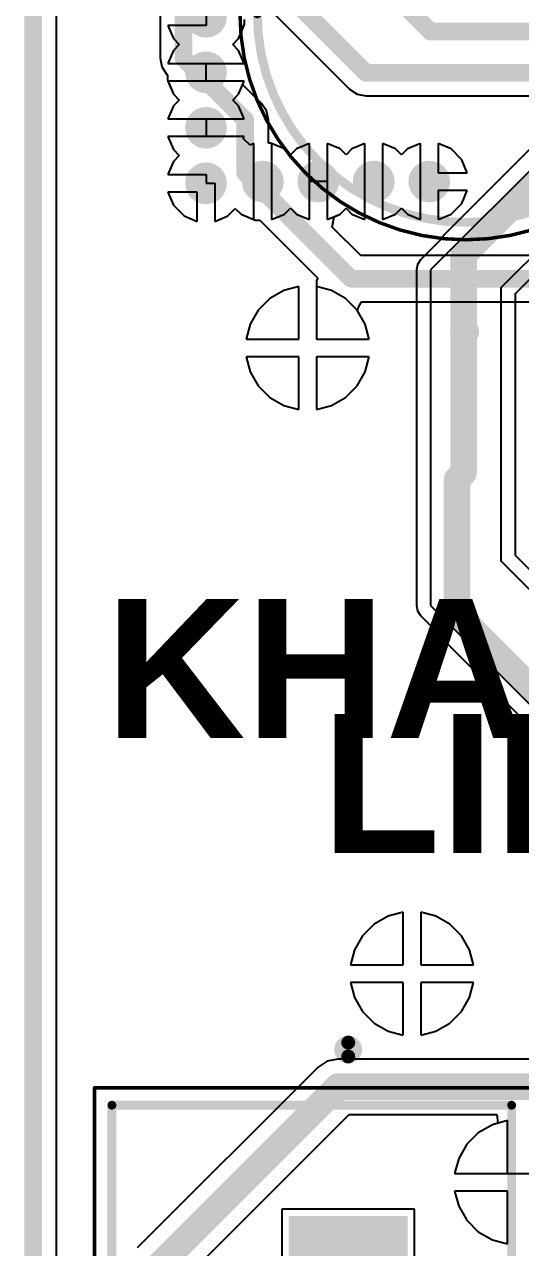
# Model space of a CAD drawing. Header units: inches. Extents: x 1.37 to 4.6, y 1.74 to 5.29.
# Drawn here: x 1.375 to 1.656, y 3.506 to 4.199 of the extents above; entities that cross this region are included whole.
import ezdxf

# ---------------------------------------------------------------- set-up
doc = ezdxf.new("R2010")
doc.units = ezdxf.units.IN
doc.header["$MEASUREMENT"] = 0
for name, color, linetype in [('BottomLayer', 5, 'Continuous'), ('BottomSolder', 6, 'Continuous'), ('KeepOutLayer', 6, 'Continuous'), ('Mechanical13', 56, 'Continuous'), ('Mechanical15', 56, 'Continuous'), ('MultiLayer', 9, 'Continuous'), ('PadHoleLayer', 156, 'Continuous'), ('TopLayer', 1, 'Continuous'), ('TopOverlay', 2, 'Continuous'), ('TopSolder', 216, 'Continuous'), ('ViaHoleLayer', 16, 'Continuous')]:
    doc.layers.add(name, color=color, linetype=linetype)
doc.styles.add('Arial_Bold', font='', dxfattribs={"height": 0.2})
doc.styles.get('Arial_Bold').set_extended_font_data('Arial', bold=True)

# ---------------------------------------------------------------- blocks, each defined once
blk = doc.blocks.new('MIC_POM_2740P_C33_R_128')
at = {"layer": 'BottomLayer'}
h = blk.add_hatch(color=5, dxfattribs=at)
edge = h.paths.add_edge_path()
edge.add_arc((-0.0374, 0.0315), 0.0228, 0, 360)
h = blk.add_hatch(color=5, dxfattribs=at)
edge = h.paths.add_edge_path()
edge.add_arc((0.0374, 0.0315), 0.0228, 0, 360)
at = {"layer": 'BottomSolder'}
h = blk.add_hatch(color=6, dxfattribs=at)
edge = h.paths.add_edge_path()
edge.add_arc((-0.0374, 0.0315), 0.0268, 0, 360)
h = blk.add_hatch(color=6, dxfattribs=at)
edge = h.paths.add_edge_path()
edge.add_arc((0.0374, 0.0315), 0.0268, 0, 360)
at = {"layer": 'MultiLayer'}
h = blk.add_hatch(color=9, dxfattribs=at)
edge = h.paths.add_edge_path()
edge.add_arc((-0.0374, 0.0315), 0.0228, 0, 360)
h = blk.add_hatch(color=9, dxfattribs=at)
edge = h.paths.add_edge_path()
edge.add_arc((0.0374, 0.0315), 0.0228, 0, 360)
at = {"layer": 'PadHoleLayer'}
h = blk.add_hatch(color=156, dxfattribs=at)
edge = h.paths.add_edge_path()
edge.add_arc((-0.0374, 0.0315), 0.0128, 0, 360)
h = blk.add_hatch(color=156, dxfattribs=at)
edge = h.paths.add_edge_path()
edge.add_arc((0.0374, 0.0315), 0.0128, 0, 360)
at = {"layer": 'TopLayer'}
h = blk.add_hatch(color=1, dxfattribs=at)
edge = h.paths.add_edge_path()
edge.add_arc((-0.0374, 0.0315), 0.0228, 0, 360)
h = blk.add_hatch(color=1, dxfattribs=at)
edge = h.paths.add_edge_path()
edge.add_arc((0.0374, 0.0315), 0.0228, 0, 360)
at = {"layer": 'TopSolder'}
h = blk.add_hatch(color=216, dxfattribs=at)
edge = h.paths.add_edge_path()
edge.add_arc((-0.0374, 0.0315), 0.0268, 0, 360)
h = blk.add_hatch(color=216, dxfattribs=at)
edge = h.paths.add_edge_path()
edge.add_arc((0.0374, 0.0315), 0.0268, 0, 360)
at = {"layer": 'Mechanical13'}
for points, const_width in [([(0.11811, 0, 1), (-0.11811, 0, 1)], 0.005), ([(0.17375, 0.05, 1), (0.17625, 0.05, 1)], 0.0025), ([(-0.20125, 0.025, 1), (-0.19875, 0.025, 1)], 0.0025), ([(-0.15125, 0.025, 1), (-0.14875, 0.025, 1)], 0.0025), ([(0.14875, 0.025, 1), (0.15125, 0.025, 1)], 0.0025), ([(0.19875, 0.025, 1), (0.20125, 0.025, 1)], 0.0025), ([(-0.11936, 0, 1), (-0.11686, 0, 1)], 0.0025), ([(0.11686, 0, 1), (0.11936, 0, 1)], 0.0025), ([(0.17375, 0, 1), (0.17625, 0, 1)], 0.0025)]:
    blk.add_lwpolyline(points, format="xyb", close=True, dxfattribs=dict(at, const_width=const_width))
at = {"layer": 'Mechanical13', "const_width": 0.005}
for points in [[(0.175, 0), (0.175, 0.05)], [(-0.2, 0.025), (-0.15, 0.025)], [(0.15, 0.025), (0.2, 0.025)]]:
    blk.add_lwpolyline(points, dxfattribs=at)
at = {"layer": 'Mechanical15'}
for points, const_width in [([(0.12795, 0, 1), (-0.12795, 0, 1)], 0.00197), ([(-0.12844, 0, 1), (-0.12746, 0, 1)], 0.000984), ([(0.12746, 0, 1), (0.12844, 0, 1)], 0.000984)]:
    blk.add_lwpolyline(points, format="xyb", close=True, dxfattribs=dict(at, const_width=const_width))
at = {"layer": 'TopOverlay'}
for points, const_width in [([(0.11811, 0, 1), (-0.11811, 0, 1)], 0.005), ([(0.17375, 0.05, 1), (0.17625, 0.05, 1)], 0.0025), ([(-0.20125, 0.025, 1), (-0.19875, 0.025, 1)], 0.0025), ([(-0.15125, 0.025, 1), (-0.14875, 0.025, 1)], 0.0025), ([(0.14875, 0.025, 1), (0.15125, 0.025, 1)], 0.0025), ([(0.19875, 0.025, 1), (0.20125, 0.025, 1)], 0.0025), ([(-0.11936, 0, 1), (-0.11686, 0, 1)], 0.0025), ([(0.11686, 0, 1), (0.11936, 0, 1)], 0.0025), ([(0.17375, 0, 1), (0.17625, 0, 1)], 0.0025)]:
    blk.add_lwpolyline(points, format="xyb", close=True, dxfattribs=dict(at, const_width=const_width))
at = {"layer": 'TopOverlay', "const_width": 0.005}
for points in [[(0.175, 0), (0.175, 0.05)], [(-0.2, 0.025), (-0.15, 0.025)], [(0.15, 0.025), (0.2, 0.025)]]:
    blk.add_lwpolyline(points, dxfattribs=at)
blk = doc.blocks.new('JST_B8B_XH_A_132')
at = {"layer": 'BottomLayer'}
blk.add_hatch(color=5, dxfattribs=at).paths.add_polyline_path([(0.3148, 0.00902), (0.37417, 0.00902), (0.37417, -0.05035), (0.3148, -0.05035)])
at = {"layer": 'BottomSolder'}
blk.add_hatch(color=6, dxfattribs=at).paths.add_polyline_path([(0.3108, 0.01302), (0.37817, 0.01302), (0.37817, -0.05435), (0.3108, -0.05435)])
at = {"layer": 'PadHoleLayer'}
h = blk.add_hatch(color=156, dxfattribs=at)
edge = h.paths.add_edge_path()
edge.add_arc((0.34449, -0.02067), 0.01969, 0, 360)
at = {"layer": 'TopLayer'}
blk.add_hatch(color=1, dxfattribs=at).paths.add_polyline_path([(0.3148, 0.00902), (0.37417, 0.00902), (0.37417, -0.05035), (0.3148, -0.05035)])
at = {"layer": 'TopSolder'}
blk.add_hatch(color=216, dxfattribs=at).paths.add_polyline_path([(0.3108, 0.01302), (0.37817, 0.01302), (0.37817, -0.05435), (0.3108, -0.05435)])
at = {"layer": 'Mechanical13', "const_width": 0.005}
for points in [[(-0.44094, 0.11319), (0.44094, 0.11319)], [(0.44094, 0.11319), (0.44094, -0.11319)], [(-0.44094, -0.11319), (0.44094, -0.11319)]]:
    blk.add_lwpolyline(points, dxfattribs=at)
at = {"layer": 'Mechanical13'}
for points, const_width in [([(0.43969, 0.11319, 1), (0.44219, 0.11319, 1)], 0.0025), ([(0.43969, 0.11319, 1), (0.44219, 0.11319, 1)], 0.0025), ([(0.47638, -0.02067, 1), (0.4685, -0.02067, 1)], 0.00787), ([(0.46654, -0.02067, 1), (0.47047, -0.02067, 1)], 0.00394), ([(0.47441, -0.02067, 1), (0.47835, -0.02067, 1)], 0.00394), ([(0.43969, -0.11319, 1), (0.44219, -0.11319, 1)], 0.0025), ([(0.43969, -0.11319, 1), (0.44219, -0.11319, 1)], 0.0025)]:
    blk.add_lwpolyline(points, format="xyb", close=True, dxfattribs=dict(at, const_width=const_width))
at = {"layer": 'Mechanical15', "const_width": 0.00197}
for points in [[(-0.45079, 0.12303), (0.45079, 0.12303)], [(0.45079, 0.12303), (0.45079, -0.12303)]]:
    blk.add_lwpolyline(points, dxfattribs=at)
at = {"layer": 'Mechanical15', "const_width": 0.000984}
blk.add_lwpolyline([(0.4503, 0.12303, 1), (0.45128, 0.12303, 1)], format="xyb", close=True, dxfattribs=at)
blk.add_lwpolyline([(0.4503, 0.12303, 1), (0.45128, 0.12303, 1)], format="xyb", close=True, dxfattribs=at)
at = {"layer": 'TopOverlay', "const_width": 0.005}
for points in [[(-0.44094, 0.11319), (0.44094, 0.11319)], [(0.44094, 0.11319), (0.44094, -0.11319)], [(-0.44094, -0.11319), (0.44094, -0.11319)]]:
    blk.add_lwpolyline(points, dxfattribs=at)
at = {"layer": 'TopOverlay'}
for points, const_width in [([(0.43969, 0.11319, 1), (0.44219, 0.11319, 1)], 0.0025), ([(0.43969, 0.11319, 1), (0.44219, 0.11319, 1)], 0.0025), ([(0.47638, -0.02067, 1), (0.4685, -0.02067, 1)], 0.00787), ([(0.46654, -0.02067, 1), (0.47047, -0.02067, 1)], 0.00394), ([(0.47441, -0.02067, 1), (0.47835, -0.02067, 1)], 0.00394), ([(0.43969, -0.11319, 1), (0.44219, -0.11319, 1)], 0.0025), ([(0.43969, -0.11319, 1), (0.44219, -0.11319, 1)], 0.0025)]:
    blk.add_lwpolyline(points, format="xyb", close=True, dxfattribs=dict(at, const_width=const_width))

msp = doc.modelspace()

# ---------------------------------------------------------------- hatches: boundary and pattern name
at = {"layer": 'BottomLayer'}
h = msp.add_hatch(color=5, dxfattribs=at)
edge = h.paths.add_edge_path()
edge.add_arc((1.47783, 4.20333), 0.01181, 0, 360)
h = msp.add_hatch(color=5, dxfattribs=at)
edge = h.paths.add_edge_path()
edge.add_arc((1.47783, 4.1719), 0.01181, 0, 360)
h = msp.add_hatch(color=5, dxfattribs=at)
edge = h.paths.add_edge_path()
edge.add_arc((1.47783, 4.14047), 0.01181, 0, 360)
h = msp.add_hatch(color=5, dxfattribs=at)
edge = h.paths.add_edge_path()
edge.add_arc((1.51, 4.11), 0.01181, 0, 360)
h = msp.add_hatch(color=5, dxfattribs=at)
edge = h.paths.add_edge_path()
edge.add_arc((1.54143, 4.11), 0.01181, 0, 360)
h = msp.add_hatch(color=5, dxfattribs=at)
edge = h.paths.add_edge_path()
edge.add_arc((1.57286, 4.11), 0.01181, 0, 360)
h = msp.add_hatch(color=5, dxfattribs=at)
edge = h.paths.add_edge_path()
edge.add_arc((1.60429, 4.11), 0.01181, 0, 360)
h = msp.add_hatch(color=5, dxfattribs=at)
edge = h.paths.add_edge_path()
edge.add_arc((1.47783, 4.10904), 0.01181, 0, 360)
at = {"layer": 'TopLayer'}
h = msp.add_hatch(color=1, dxfattribs=at)
edge = h.paths.add_edge_path()
edge.add_arc((1.47783, 4.20333), 0.01181, 0, 360)
h = msp.add_hatch(color=1, dxfattribs=at)
edge = h.paths.add_edge_path()
edge.add_arc((1.47783, 4.1719), 0.01181, 0, 360)
h = msp.add_hatch(color=1, dxfattribs=at)
edge = h.paths.add_edge_path()
edge.add_arc((1.47783, 4.14047), 0.01181, 0, 360)
h = msp.add_hatch(color=1, dxfattribs=at)
edge = h.paths.add_edge_path()
edge.add_arc((1.51, 4.11), 0.01181, 0, 360)
h = msp.add_hatch(color=1, dxfattribs=at)
edge = h.paths.add_edge_path()
edge.add_arc((1.54143, 4.11), 0.01181, 0, 360)
h = msp.add_hatch(color=1, dxfattribs=at)
edge = h.paths.add_edge_path()
edge.add_arc((1.57286, 4.11), 0.01181, 0, 360)
h = msp.add_hatch(color=1, dxfattribs=at)
edge = h.paths.add_edge_path()
edge.add_arc((1.60429, 4.11), 0.01181, 0, 360)
h = msp.add_hatch(color=1, dxfattribs=at)
edge = h.paths.add_edge_path()
edge.add_arc((1.47783, 4.10904), 0.01181, 0, 360)
at = {"layer": 'ViaHoleLayer'}
h = msp.add_hatch(color=16, dxfattribs=at)
edge = h.paths.add_edge_path()
edge.add_arc((1.47783, 4.20333), 0.00591, 0, 360)
h = msp.add_hatch(color=16, dxfattribs=at)
edge = h.paths.add_edge_path()
edge.add_arc((1.47783, 4.1719), 0.00591, 0, 360)
h = msp.add_hatch(color=16, dxfattribs=at)
edge = h.paths.add_edge_path()
edge.add_arc((1.47783, 4.14047), 0.00591, 0, 360)
h = msp.add_hatch(color=16, dxfattribs=at)
edge = h.paths.add_edge_path()
edge.add_arc((1.47783, 4.10904), 0.00591, 0, 360)
h = msp.add_hatch(color=16, dxfattribs=at)
edge = h.paths.add_edge_path()
edge.add_arc((1.51, 4.11), 0.00591, 0, 360)
h = msp.add_hatch(color=16, dxfattribs=at)
edge = h.paths.add_edge_path()
edge.add_arc((1.54143, 4.11), 0.00591, 0, 360)
h = msp.add_hatch(color=16, dxfattribs=at)
edge = h.paths.add_edge_path()
edge.add_arc((1.57286, 4.11), 0.00591, 0, 360)
h = msp.add_hatch(color=16, dxfattribs=at)
edge = h.paths.add_edge_path()
edge.add_arc((1.60429, 4.11), 0.00591, 0, 360)

# ---------------------------------------------------------------- linework, layer by layer
at = {"layer": 'BottomLayer'}
for p, q in [((1.39313, 1.75813), (1.39313, 5.03187)), ((1.88, 4.335), (1.605, 4.06)), ((1.645, 4.05), (1.925, 4.33)), ((1.47783, 4.20833), (1.47783, 4.19833)), ((1.47783, 4.19833), (1.45629, 4.19833)), ((1.45629, 4.19833), (1.45934, 4.19097)), ((1.49632, 4.19097), (1.49964, 4.19899)), ((1.49964, 4.19899), (1.49964, 4.20171)), ((1.73478, 4.20194), (1.61264, 4.0798)), ((1.45934, 4.19097), (1.4627, 4.18761)), ((1.49296, 4.18761), (1.49632, 4.19097)), ((1.45934, 4.18425), (1.45629, 4.1769)), ((1.4627, 4.18761), (1.45934, 4.18425)), ((1.49632, 4.18425), (1.49296, 4.18761)), ((1.49937, 4.1769), (1.49632, 4.18425)), ((1.45629, 4.1769), (1.49937, 4.1769)), ((1.49937, 4.1669), (1.45629, 4.1669)), ((1.45629, 4.1669), (1.45934, 4.15954)), ((1.49632, 4.15954), (1.49937, 4.1669)), ((1.45934, 4.15954), (1.4627, 4.15618)), ((1.4627, 4.15618), (1.45934, 4.15283)), ((1.49296, 4.15618), (1.49632, 4.15954)), ((1.49632, 4.15283), (1.49296, 4.15618)), ((1.45934, 4.15283), (1.45629, 4.14547)), ((1.49937, 4.14547), (1.49632, 4.15283)), ((1.45629, 4.14547), (1.49937, 4.14547)), ((1.49937, 4.13547), (1.45629, 4.13547)), ((1.45629, 4.13547), (1.45934, 4.12812)), ((1.49894, 4.13444), (1.49937, 4.13547)), ((1.50277, 4.13061), (1.49894, 4.13444)), ((1.505, 4.13154), (1.50277, 4.13061)), ((1.505, 4.11), (1.505, 4.13154)), ((1.52235, 4.12849), (1.515, 4.13154)), ((1.515, 4.13154), (1.515, 4.11)), ((1.52571, 4.12513), (1.52235, 4.12849)), ((1.52907, 4.12849), (1.52571, 4.12513)), ((1.53643, 4.13154), (1.52907, 4.12849)), ((1.53643, 4.11), (1.53643, 4.13154)), ((1.55378, 4.12849), (1.54643, 4.13154)), ((1.54643, 4.13154), (1.54643, 4.11)), ((1.55714, 4.12513), (1.55378, 4.12849)), ((1.5605, 4.12849), (1.55714, 4.12513)), ((1.56786, 4.13154), (1.5605, 4.12849)), ((1.56786, 4.11), (1.56786, 4.13154)), ((1.58521, 4.12849), (1.57786, 4.13154)), ((1.57786, 4.13154), (1.57786, 4.11)), ((1.58857, 4.12513), (1.58521, 4.12849)), ((1.59193, 4.12849), (1.58857, 4.12513)), ((1.59929, 4.13154), (1.59193, 4.12849)), ((1.59929, 4.11), (1.59929, 4.13154)), ((1.61664, 4.12849), (1.60929, 4.13154)), ((1.60929, 4.13154), (1.60929, 4.115)), ((1.62278, 4.12235), (1.61664, 4.12849)), ((1.45934, 4.1214), (1.45629, 4.11404)), ((1.45934, 4.12812), (1.4627, 4.12476)), ((1.4627, 4.12476), (1.45934, 4.1214)), ((1.62582, 4.115), (1.62278, 4.12235)), ((1.60929, 4.115), (1.62582, 4.115)), ((1.45629, 4.11404), (1.47783, 4.11404)), ((1.47783, 4.11404), (1.47783, 4.10904)), ((1.47783, 4.10904), (1.48283, 4.10904)), ((1.48283, 4.10904), (1.48283, 4.0875)), ((1.505, 4.08846), (1.505, 4.11)), ((1.515, 4.11), (1.515, 4.08846)), ((1.53643, 4.08846), (1.53643, 4.11)), ((1.54643, 4.11), (1.54643, 4.08846)), ((1.56786, 4.08846), (1.56786, 4.11)), ((1.57786, 4.11), (1.57786, 4.08846)), ((1.59929, 4.08846), (1.59929, 4.11)), ((1.47283, 4.10404), (1.45629, 4.10404)), ((1.45629, 4.10404), (1.45934, 4.09669)), ((1.47283, 4.0875), (1.47283, 4.10404)), ((1.62582, 4.105), (1.60929, 4.105)), ((1.60929, 4.105), (1.60929, 4.08846)), ((1.62278, 4.09765), (1.62582, 4.105)), ((1.65303, 4.04667), (1.70902, 4.10266)), ((1.45934, 4.09669), (1.46547, 4.09055)), ((1.49018, 4.09055), (1.49439, 4.09476)), ((1.49439, 4.09476), (1.49765, 4.09151)), ((1.52235, 4.09151), (1.52571, 4.09487)), ((1.52571, 4.09487), (1.52907, 4.09151)), ((1.55378, 4.09151), (1.55714, 4.09487)), ((1.55714, 4.09487), (1.5605, 4.09151)), ((1.58521, 4.09151), (1.58857, 4.09487)), ((1.58857, 4.09487), (1.59193, 4.09151)), ((1.61664, 4.09151), (1.62278, 4.09765)), ((1.46547, 4.09055), (1.47283, 4.0875)), ((1.48283, 4.0875), (1.49018, 4.09055)), ((1.49765, 4.09151), (1.505, 4.08846)), ((1.515, 4.08846), (1.52235, 4.09151)), ((1.52907, 4.09151), (1.53643, 4.08846)), ((1.54643, 4.08846), (1.55378, 4.09151)), ((1.5605, 4.09151), (1.56786, 4.08846)), ((1.57786, 4.08846), (1.58521, 4.09151)), ((1.59193, 4.09151), (1.59929, 4.08846)), ((1.60929, 4.08846), (1.61664, 4.09151)), ((1.61264, 4.0798), (1.611, 4.07735)), ((1.611, 4.07735), (1.59932, 4.06568)), ((1.59758, 4.06307), (1.59697, 4.06)), ((1.59697, 4.06), (1.59697, 3.87)), ((1.59932, 4.06568), (1.59758, 4.06307)), ((1.605, 4.06), (1.605, 3.87)), ((1.52192, 4.04836), (1.51394, 4.04375)), ((1.53043, 4.05064), (1.52192, 4.04836)), ((1.53043, 4.02075), (1.53043, 4.05064)), ((1.54894, 4.04836), (1.54043, 4.05064)), ((1.54043, 4.05064), (1.54043, 4.02075)), ((1.55692, 4.04375), (1.54894, 4.04836)), ((1.645, 3.895), (1.645, 4.05)), ((1.65303, 3.89833), (1.65303, 4.04667)), ((1.51394, 4.04375), (1.50743, 4.03724)), ((1.56344, 4.03724), (1.55692, 4.04375)), ((1.50743, 4.03724), (1.50282, 4.02926)), ((1.56805, 4.02926), (1.56344, 4.03724)), ((1.50282, 4.02926), (1.50054, 4.02075)), ((1.57033, 4.02075), (1.56805, 4.02926)), ((1.50054, 4.02075), (1.53043, 4.02075)), ((1.54043, 4.02075), (1.57033, 4.02075)), ((1.53043, 4.01075), (1.50054, 4.01075)), ((1.50054, 4.01075), (1.50282, 4.00224)), ((1.53043, 3.98085), (1.53043, 4.01075)), ((1.57033, 4.01075), (1.54043, 4.01075)), ((1.54043, 4.01075), (1.54043, 3.98085)), ((1.56805, 4.00224), (1.57033, 4.01075)), ((1.50282, 4.00224), (1.50743, 3.99426)), ((1.56344, 3.99426), (1.56805, 4.00224)), ((1.50743, 3.99426), (1.51394, 3.98774)), ((1.55692, 3.98774), (1.56344, 3.99426)), ((1.51394, 3.98774), (1.52192, 3.98313)), ((1.52192, 3.98313), (1.53043, 3.98085)), ((1.54043, 3.98085), (1.54894, 3.98313)), ((1.54894, 3.98313), (1.55692, 3.98774)), ((1.985, 3.555), (1.645, 3.895)), ((1.98833, 3.56303), (1.65303, 3.89833)), ((1.59697, 3.87), (1.59697, 3.87)), ((1.59697, 3.87), (1.59758, 3.86693)), ((1.59758, 3.86693), (1.59932, 3.86432)), ((1.605, 3.87), (1.955, 3.52)), ((1.59932, 3.86432), (1.59932, 3.86432)), ((1.59932, 3.86432), (1.60728, 3.85637)), ((1.60728, 3.85637), (1.60892, 3.85392)), ((1.60892, 3.85392), (1.93892, 3.52392)), ((1.58098, 3.69403), (1.573, 3.68942)), ((1.58949, 3.69631), (1.58098, 3.69403)), ((1.58949, 3.66642), (1.58949, 3.69631)), ((1.608, 3.69403), (1.59949, 3.69631)), ((1.59949, 3.69631), (1.59949, 3.66642)), ((1.61598, 3.68942), (1.608, 3.69403)), ((1.573, 3.68942), (1.56648, 3.68291)), ((1.62249, 3.68291), (1.61598, 3.68942)), ((1.56648, 3.68291), (1.56187, 3.67493)), ((1.6271, 3.67493), (1.62249, 3.68291)), ((1.56187, 3.67493), (1.55959, 3.66642)), ((1.62938, 3.66642), (1.6271, 3.67493)), ((1.55959, 3.66642), (1.58949, 3.66642)), ((1.59949, 3.66642), (1.62938, 3.66642)), ((1.58949, 3.65642), (1.55959, 3.65642)), ((1.55959, 3.65642), (1.56187, 3.64791)), ((1.58949, 3.62652), (1.58949, 3.65642)), ((1.62938, 3.65642), (1.59949, 3.65642)), ((1.59949, 3.65642), (1.59949, 3.62652)), ((1.6271, 3.64791), (1.62938, 3.65642)), ((1.56187, 3.64791), (1.56648, 3.63993)), ((1.62249, 3.63993), (1.6271, 3.64791)), ((1.56648, 3.63993), (1.573, 3.63341)), ((1.61598, 3.63341), (1.62249, 3.63993)), ((1.573, 3.63341), (1.58098, 3.6288)), ((1.608, 3.6288), (1.61598, 3.63341)), ((1.58098, 3.6288), (1.58949, 3.62652)), ((1.59949, 3.62652), (1.608, 3.6288)), ((1.64003, 3.57592), (1.63205, 3.57131)), ((1.64854, 3.5782), (1.64003, 3.57592)), ((1.64854, 3.54831), (1.64854, 3.5782)), ((1.63205, 3.57131), (1.62554, 3.5648)), ((1.62554, 3.5648), (1.62093, 3.55682)), ((1.62093, 3.55682), (1.61865, 3.54831)), ((1.61865, 3.54831), (1.64854, 3.54831)), ((1.64854, 3.53831), (1.61865, 3.53831)), ((1.61865, 3.53831), (1.62093, 3.5298)), ((1.64854, 3.50841), (1.64854, 3.53831)), ((1.59594, 3.52807), (1.52083, 3.52807)), ((1.52083, 3.52807), (1.52083, 3.45295)), ((1.59594, 3.45295), (1.59594, 3.52807)), ((1.62093, 3.5298), (1.62554, 3.52182)), ((1.62554, 3.52182), (1.63205, 3.5153)), ((1.63205, 3.5153), (1.64003, 3.51069)), ((1.64003, 3.51069), (1.64854, 3.50841))]:
    msp.add_line(p, q, dxfattribs=at)
at = {"layer": 'BottomLayer', "const_width": 0.015}
for points in [[(1.62372, 4.06872), (1.79582, 4.24082)], [(1.62372, 4.02628), (1.62372, 4.06872)], [(1.62372, 4.02628), (1.625, 4.025)], [(1.62372, 4.02372), (1.625, 4.025)], [(1.62372, 3.94505), (1.62372, 4.02372)], [(1.62, 3.94133), (1.62372, 3.94505)], [(1.62, 3.865), (1.62, 3.94133)], [(1.62, 3.865), (1.95, 3.535)]]:
    msp.add_lwpolyline(points, dxfattribs=at)
at = {"layer": 'BottomLayer', "const_width": 0.0075}
for points in [[(1.61997, 4.06872, 1), (1.62747, 4.06872, 1)], [(1.61997, 4.06872, 1), (1.62747, 4.06872, 1)], [(1.61997, 4.02628, 1), (1.62747, 4.02628, 1)], [(1.61997, 4.02628, 1), (1.62747, 4.02628, 1)], [(1.62125, 4.025, 1), (1.62875, 4.025, 1)], [(1.62125, 4.025, 1), (1.62875, 4.025, 1)], [(1.61997, 4.02372, 1), (1.62747, 4.02372, 1)], [(1.61997, 4.02372, 1), (1.62747, 4.02372, 1)], [(1.61625, 3.94133, 1), (1.62375, 3.94133, 1)], [(1.61625, 3.94133, 1), (1.62375, 3.94133, 1)], [(1.61997, 3.94505, 1), (1.62747, 3.94505, 1)], [(1.61997, 3.94505, 1), (1.62747, 3.94505, 1)], [(1.61625, 3.865, 1), (1.62375, 3.865, 1)], [(1.61625, 3.865, 1), (1.62375, 3.865, 1)]]:
    msp.add_lwpolyline(points, format="xyb", close=True, dxfattribs=at)
at = {"layer": 'KeepOutLayer', "const_width": 0.01}
msp.add_lwpolyline([(1.38, 5.045), (1.38, 1.745)], dxfattribs=at)
at = {"layer": 'TopLayer'}
for p, q in [((1.39313, 1.75813), (1.39313, 5.03187)), ((1.45187, 4.605), (1.45187, 4.18)), ((1.51487, 4.20656), (1.5591, 4.16233)), ((1.49632, 4.19097), (1.49964, 4.19899)), ((1.49964, 4.19899), (1.49964, 4.20171)), ((1.49296, 4.18761), (1.49632, 4.19097)), ((1.49632, 4.18425), (1.49296, 4.18761)), ((1.49937, 4.1769), (1.49632, 4.18425)), ((1.45187, 4.18), (1.45287, 4.17498)), ((1.47783, 4.1669), (1.47783, 4.1769)), ((1.47783, 4.1769), (1.49937, 4.1769)), ((1.45287, 4.17498), (1.45572, 4.17072)), ((1.45572, 4.17072), (1.45602, 4.17042)), ((1.45602, 4.17042), (1.45602, 4.16756)), ((1.45602, 4.16756), (1.45934, 4.15954)), ((1.49937, 4.1669), (1.47783, 4.1669)), ((1.49858, 4.16499), (1.49937, 4.1669)), ((1.50928, 4.15428), (1.49858, 4.16499)), ((1.45934, 4.15954), (1.4627, 4.15618)), ((1.4627, 4.15618), (1.45934, 4.15283)), ((1.5591, 4.16233), (1.56336, 4.15949)), ((1.56336, 4.15949), (1.56838, 4.15849)), ((1.56838, 4.15849), (1.76162, 4.15849)), ((1.45934, 4.15283), (1.45629, 4.14547)), ((1.51213, 4.15002), (1.50928, 4.15428)), ((1.51313, 4.145), (1.51213, 4.15002)), ((1.45629, 4.14547), (1.47783, 4.14547)), ((1.47783, 4.14547), (1.47783, 4.13547)), ((1.51313, 4.13181), (1.51313, 4.145)), ((1.47783, 4.13547), (1.45629, 4.13547)), ((1.45629, 4.13547), (1.45934, 4.12812)), ((1.51434, 4.13181), (1.51313, 4.13181)), ((1.52235, 4.12849), (1.51434, 4.13181)), ((1.52571, 4.12513), (1.52235, 4.12849)), ((1.52907, 4.12849), (1.52571, 4.12513)), ((1.53643, 4.13154), (1.52907, 4.12849)), ((1.53643, 4.11), (1.53643, 4.13154)), ((1.55378, 4.12849), (1.54643, 4.13154)), ((1.54643, 4.13154), (1.54643, 4.11)), ((1.55714, 4.12513), (1.55378, 4.12849)), ((1.5605, 4.12849), (1.55714, 4.12513)), ((1.56786, 4.13154), (1.5605, 4.12849)), ((1.56786, 4.11), (1.56786, 4.13154)), ((1.58521, 4.12849), (1.57786, 4.13154)), ((1.57786, 4.13154), (1.57786, 4.11)), ((1.58857, 4.12513), (1.58521, 4.12849)), ((1.59193, 4.12849), (1.58857, 4.12513)), ((1.59929, 4.13154), (1.59193, 4.12849)), ((1.59929, 4.11), (1.59929, 4.13154)), ((1.61664, 4.12849), (1.60929, 4.13154)), ((1.60929, 4.13154), (1.60929, 4.115)), ((1.62278, 4.12235), (1.61664, 4.12849)), ((1.45934, 4.1214), (1.45629, 4.11404)), ((1.45934, 4.12812), (1.4627, 4.12476)), ((1.4627, 4.12476), (1.45934, 4.1214)), ((1.62582, 4.115), (1.62278, 4.12235)), ((1.60929, 4.115), (1.62582, 4.115)), ((1.45629, 4.11404), (1.47783, 4.11404)), ((1.47783, 4.11404), (1.47783, 4.10904)), ((1.47783, 4.10904), (1.48283, 4.10904)), ((1.48283, 4.10904), (1.48283, 4.0875)), ((1.54643, 4.11), (1.53643, 4.11)), ((1.56786, 4.08846), (1.56786, 4.11)), ((1.57786, 4.11), (1.57786, 4.08846)), ((1.59929, 4.08846), (1.59929, 4.11)), ((1.47283, 4.10404), (1.45629, 4.10404)), ((1.45629, 4.10404), (1.45934, 4.09669)), ((1.47283, 4.0875), (1.47283, 4.10404)), ((1.62582, 4.105), (1.60929, 4.105)), ((1.60929, 4.105), (1.60929, 4.08846)), ((1.62278, 4.09765), (1.62582, 4.105)), ((1.45934, 4.09669), (1.46547, 4.09055)), ((1.49018, 4.09055), (1.49439, 4.09476)), ((1.49439, 4.09476), (1.49765, 4.09151)), ((1.55378, 4.09151), (1.55714, 4.09487)), ((1.55714, 4.09487), (1.5605, 4.09151)), ((1.58521, 4.09151), (1.58857, 4.09487)), ((1.58857, 4.09487), (1.59193, 4.09151)), ((1.61664, 4.09151), (1.62278, 4.09765)), ((1.46547, 4.09055), (1.47283, 4.0875)), ((1.48283, 4.0875), (1.49018, 4.09055)), ((1.49765, 4.09151), (1.50566, 4.08819)), ((1.50566, 4.08819), (1.50825, 4.08819)), ((1.50825, 4.08819), (1.54115, 4.05529)), ((1.54932, 4.08425), (1.55049, 4.09014)), ((1.55049, 4.09014), (1.55378, 4.09151)), ((1.5605, 4.09151), (1.56786, 4.08846)), ((1.57786, 4.08846), (1.58521, 4.09151)), ((1.59193, 4.09151), (1.59929, 4.08846)), ((1.60929, 4.08846), (1.61664, 4.09151)), ((1.56544, 4.06813), (1.54932, 4.08425)), ((1.79259, 4.06813), (1.56544, 4.06813)), ((1.54115, 4.05529), (1.54043, 4.054)), ((1.54043, 4.054), (1.54043, 4.02075)), ((1.52192, 4.04836), (1.51394, 4.04375)), ((1.53043, 4.05064), (1.52192, 4.04836)), ((1.53043, 4.02075), (1.53043, 4.05064)), ((1.51394, 4.04375), (1.50743, 4.03724)), ((1.56365, 4.03687), (1.56406, 4.03843)), ((1.56406, 4.03843), (1.56587, 4.04187)), ((1.56587, 4.04187), (1.79259, 4.04187)), ((1.50743, 4.03724), (1.50282, 4.02926)), ((1.56805, 4.02926), (1.56365, 4.03687)), ((1.50282, 4.02926), (1.50054, 4.02075)), ((1.57033, 4.02075), (1.56805, 4.02926)), ((1.50054, 4.02075), (1.53043, 4.02075)), ((1.54043, 4.02075), (1.57033, 4.02075)), ((1.53043, 4.01075), (1.50054, 4.01075)), ((1.50054, 4.01075), (1.50282, 4.00224)), ((1.53043, 3.98085), (1.53043, 4.01075)), ((1.57033, 4.01075), (1.54043, 4.01075)), ((1.54043, 4.01075), (1.54043, 3.98085)), ((1.56805, 4.00224), (1.57033, 4.01075)), ((1.50282, 4.00224), (1.50743, 3.99426)), ((1.56344, 3.99426), (1.56805, 4.00224)), ((1.50743, 3.99426), (1.51394, 3.98774)), ((1.55692, 3.98774), (1.56344, 3.99426)), ((1.51394, 3.98774), (1.52192, 3.98313)), ((1.52192, 3.98313), (1.53043, 3.98085)), ((1.54043, 3.98085), (1.54894, 3.98313)), ((1.54894, 3.98313), (1.55692, 3.98774)), ((1.58098, 3.69403), (1.573, 3.68942)), ((1.58949, 3.69631), (1.58098, 3.69403)), ((1.58949, 3.66642), (1.58949, 3.69631)), ((1.608, 3.69403), (1.59949, 3.69631)), ((1.59949, 3.69631), (1.59949, 3.66642)), ((1.61598, 3.68942), (1.608, 3.69403)), ((1.573, 3.68942), (1.56648, 3.68291)), ((1.62249, 3.68291), (1.61598, 3.68942)), ((1.56648, 3.68291), (1.56187, 3.67493)), ((1.6271, 3.67493), (1.62249, 3.68291)), ((1.56187, 3.67493), (1.55959, 3.66642)), ((1.62938, 3.66642), (1.6271, 3.67493)), ((1.55959, 3.66642), (1.58949, 3.66642)), ((1.59949, 3.66642), (1.62938, 3.66642)), ((1.58949, 3.65642), (1.55959, 3.65642)), ((1.55959, 3.65642), (1.56187, 3.64791)), ((1.58949, 3.62652), (1.58949, 3.65642)), ((1.62938, 3.65642), (1.59949, 3.65642)), ((1.59949, 3.65642), (1.59949, 3.62652)), ((1.6271, 3.64791), (1.62938, 3.65642)), ((1.56187, 3.64791), (1.56648, 3.63993)), ((1.62249, 3.63993), (1.6271, 3.64791)), ((1.56648, 3.63993), (1.573, 3.63341)), ((1.61598, 3.63341), (1.62249, 3.63993)), ((1.573, 3.63341), (1.58098, 3.6288)), ((1.608, 3.6288), (1.61598, 3.63341)), ((1.58098, 3.6288), (1.58949, 3.62652)), ((1.59949, 3.62652), (1.608, 3.6288)), ((1.54644, 3.61192), (1.54135, 3.60852)), ((1.55244, 3.61311), (1.54644, 3.61192)), ((1.78043, 3.61311), (1.55244, 3.61311)), ((1.54135, 3.60852), (1.43892, 3.50608)), ((1.46568, 3.48851), (1.55893, 3.58176)), ((1.55893, 3.58176), (1.64251, 3.58176)), ((1.64251, 3.58176), (1.64317, 3.57676)), ((1.64003, 3.57592), (1.63205, 3.57131)), ((1.64317, 3.57676), (1.64003, 3.57592)), ((1.63205, 3.57131), (1.62554, 3.5648)), ((1.62554, 3.5648), (1.62093, 3.55682)), ((1.62093, 3.55682), (1.61865, 3.54831)), ((1.61865, 3.54831), (1.68844, 3.54831)), ((1.64854, 3.53831), (1.61865, 3.53831)), ((1.61865, 3.53831), (1.62093, 3.5298)), ((1.64854, 3.50841), (1.64854, 3.53831)), ((1.59594, 3.52807), (1.52083, 3.52807)), ((1.52083, 3.52807), (1.52083, 3.45295)), ((1.59594, 3.47526), (1.59594, 3.52807)), ((1.62093, 3.5298), (1.62554, 3.52182)), ((1.62554, 3.52182), (1.63205, 3.5153)), ((1.63205, 3.5153), (1.64003, 3.51069)), ((1.64003, 3.51069), (1.64854, 3.50841))]:
    msp.add_line(p, q, dxfattribs=at)
for points, const_width in [([(1.465, 4.18), (1.465, 4.605)], 0.01), ([(1.51338, 4.22662), (1.56838, 4.17162)], 0.01), ([(1.59228, 4.20772), (1.60508, 4.19492)], 0.01), ([(1.60508, 4.19492), (1.71667, 4.19492)], 0.01), ([(1.465, 4.18), (1.5, 4.145)], 0.01), ([(1.56838, 4.17162), (1.76162, 4.17162)], 0.01), ([(1.5, 4.115), (1.5, 4.145)], 0.01), ([(1.5, 4.115), (1.56, 4.055)], 0.01), ([(1.56, 4.055), (1.80572, 4.055)], 0.01), ([(1.45, 3.495), (1.55244, 3.59744)], 0.015), ([(1.55244, 3.59744), (1.80772, 3.59744)], 0.015)]:
    msp.add_lwpolyline(points, dxfattribs=dict(at, const_width=const_width))
for points, const_width in [([(1.60258, 4.19492, 1), (1.60758, 4.19492, 1)], 0.005), ([(1.60258, 4.19492, 1), (1.60758, 4.19492, 1)], 0.005), ([(1.4625, 4.18, 1), (1.4675, 4.18, 1)], 0.005), ([(1.4625, 4.18, 1), (1.4675, 4.18, 1)], 0.005), ([(1.56588, 4.17162, 1), (1.57088, 4.17162, 1)], 0.005), ([(1.56588, 4.17162, 1), (1.57088, 4.17162, 1)], 0.005), ([(1.4975, 4.145, 1), (1.5025, 4.145, 1)], 0.005), ([(1.4975, 4.145, 1), (1.5025, 4.145, 1)], 0.005), ([(1.4975, 4.115, 1), (1.5025, 4.115, 1)], 0.005), ([(1.4975, 4.115, 1), (1.5025, 4.115, 1)], 0.005), ([(1.5575, 4.055, 1), (1.5625, 4.055, 1)], 0.005), ([(1.5575, 4.055, 1), (1.5625, 4.055, 1)], 0.005), ([(1.54869, 3.59744, 1), (1.55619, 3.59744, 1)], 0.0075), ([(1.54869, 3.59744, 1), (1.55619, 3.59744, 1)], 0.0075)]:
    msp.add_lwpolyline(points, format="xyb", close=True, dxfattribs=dict(at, const_width=const_width))

# ---------------------------------------------------------------- block references
msp.add_blockref('MIC_POM_2740P_C33_R_128', (1.625, 4.205))
at = {"rotation": 90}
msp.add_blockref('JST_B8B_XH_A_132', (1.53772, 3.14602), dxfattribs=at)

# ---------------------------------------------------------------- texts
at = {"layer": 'TopOverlay', "style": 'Arial_Bold'}
for s, p in [('KHANH ', (1.42078, 3.79481)), ('LINH', (1.54331, 3.72981))]:
    msp.add_text(s, height=0.07874, dxfattribs=at).set_placement(p)

doc.saveas('drawing.dxf')
